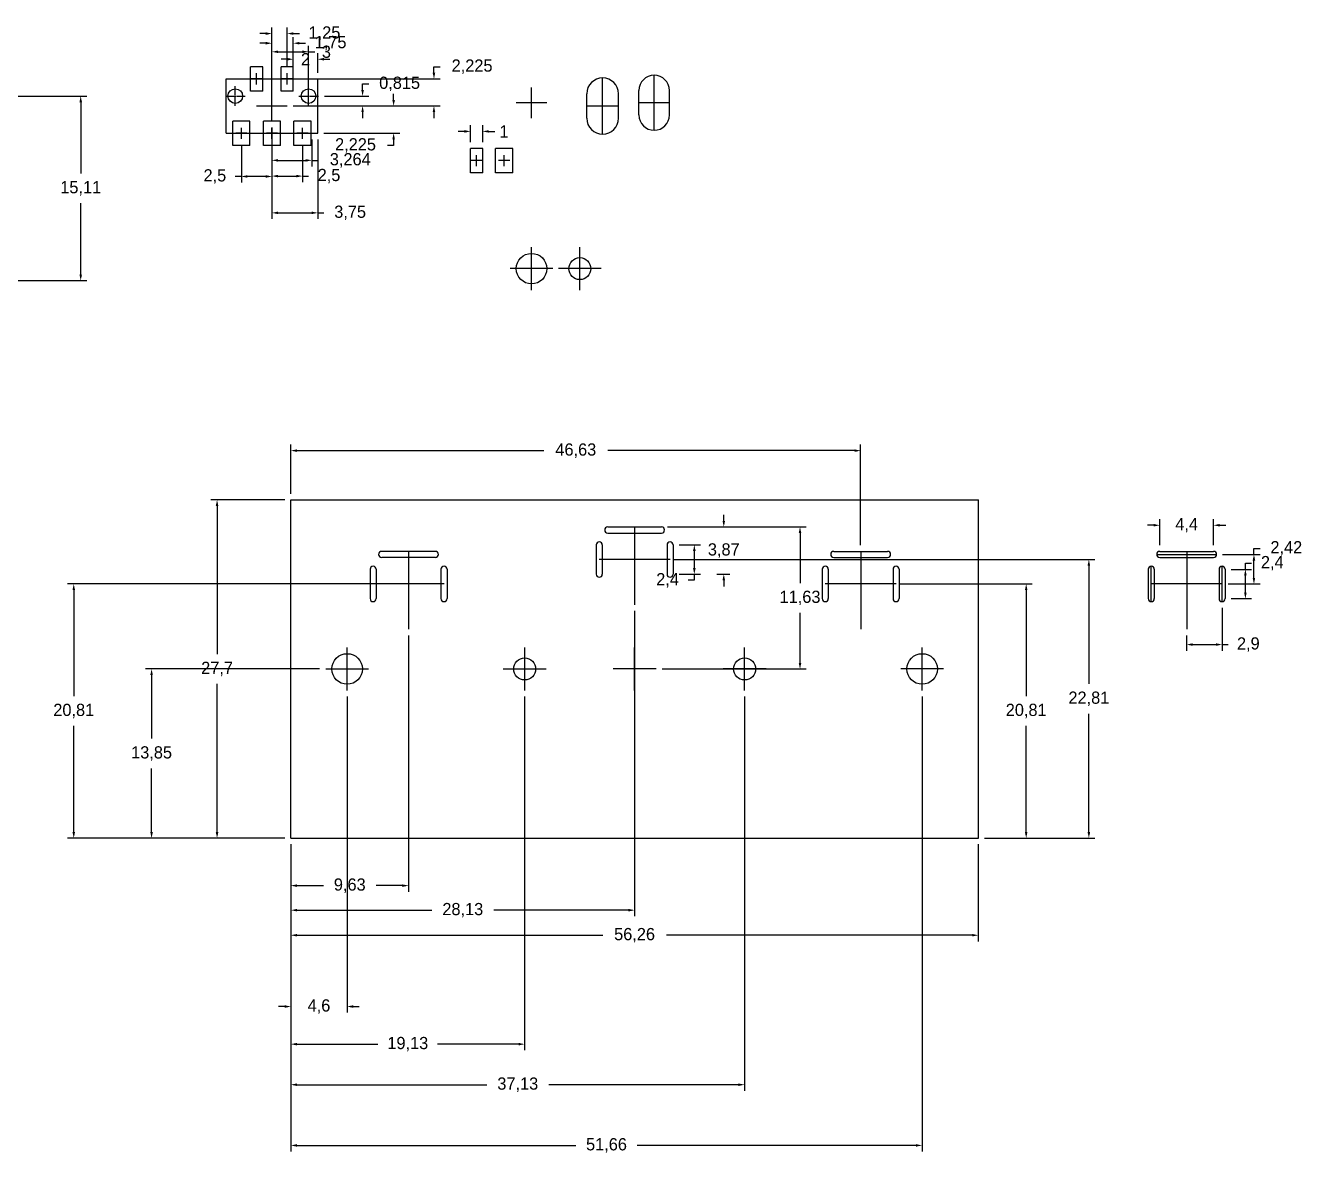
# Model space of a CAD drawing. Header units: millimetres. Extents: x 3763 to 4275, y 308 to 477.
# Drawn here: x 4170.5 to 4275, y 346.4 to 438.8 of the extents above; entities that cross this region are included whole.
import ezdxf

# ---------------------------------------------------------------- set-up
doc = ezdxf.new("R2010")
doc.units = ezdxf.units.MM
doc.header["$LTSCALE"] = 23.1
doc.header["$PDMODE"] = 3
doc.header["$PDSIZE"] = 8
doc.linetypes.add('CENTER2', pattern=[1.125, 0.75, -0.125, 0.125, -0.125])
doc.layers.get('0').update_dxf_attribs({"linetype": 'CONTINUOUS'})
doc.layers.get('DEFPOINTS').update_dxf_attribs({"linetype": 'CONTINUOUS'})
doc.styles.get("Standard").update_dxf_attribs({"font": ''})
doc.styles.get('Standard').set_extended_font_data('Isonorm LT Regular')
doc.dimstyles.get("Standard").update_dxf_attribs({"dimtxt": 3.5, "dimasz": 3.5, "dimexe": 1.5, "dimexo": 1, "dimtad": 1, "dimtxsty": 'Standard', "dimblk": '_FILLED', "dimblk1": '_FILLED', "dimblk2": '_FILLED', "dimcen": 0.09, "dimazin": 2, "dimtol": 1, "dimtp": 0.01, "dimtm": 0.01, "dimtfac": 1, "dimtofl": 0, "dimtmove": 0, "dimatfit": 3, "dimldrblk": '_FILLED', "dimfxl": 1, "dimtolj": 1, "dimarcsym": 0})

# ---------------------------------------------------------------- blocks, each defined once
blk = doc.blocks.new('_FILLED')
at = {"color": 0, "linetype": 'ByBlock'}
blk.add_solid([(0, 0), (-1, 0.21), (-1, -0.21)], dxfattribs=at)
blk = doc.blocks.new('*D117')
at = {"color": 3, "lineweight": -2, "transparency": 16777216}
for p, q in [((4206.94, 429.23), (4206.94, 430.62)), ((4207.94, 429.23), (4207.94, 430.62)), ((4206.44, 430.12), (4205.94, 430.12)), ((4208.44, 430.12), (4208.94, 430.12))]:
    blk.add_line(p, q, dxfattribs=at)
at = {"layer": 'DEFPOINTS', "color": 0, "transparency": 16777216}
for p in [(4207.94, 430.12), (4206.94, 428.73), (4207.94, 428.73)]:
    blk.add_point(p, dxfattribs=at)
at = {"color": 3, "lineweight": -2, "transparency": 16777216, "xscale": 0.5, "yscale": 0.5, "zscale": 0.5}
blk.add_blockref('_FILLED', (4206.94, 430.12), dxfattribs=at)
at = {"color": 3, "lineweight": -2, "transparency": 16777216, "xscale": 0.5, "yscale": 0.5, "zscale": 0.5, "rotation": 180}
blk.add_blockref('_FILLED', (4207.94, 430.12), dxfattribs=at)
at = {"color": 6, "transparency": 16777216, "insert": (4209.69, 430.12), "char_height": 1, "attachment_point": 5}
blk.add_mtext('\\A1;1', dxfattribs=at)
blk = doc.blocks.new('*D118')
at = {"color": 3, "lineweight": -2, "transparency": 16777216}
for p, q in [((4198.11, 433.51), (4198.11, 434.01)), ((4198.11, 434.01), (4198.61, 434.01)), ((4194.99, 433.01), (4198.61, 433.01)), ((4192.44, 432.2), (4198.61, 432.2)), ((4198.11, 431.7), (4198.11, 431.2))]:
    blk.add_line(p, q, dxfattribs=at)
at = {"layer": 'DEFPOINTS', "color": 0, "transparency": 16777216}
for p in [(4194.49, 433.01), (4198.11, 433.01), (4191.94, 432.2)]:
    blk.add_point(p, dxfattribs=at)
at = {"color": 3, "lineweight": -2, "transparency": 16777216, "xscale": 0.5, "yscale": 0.5, "zscale": 0.5}
for p, rotation in [((4198.11, 433.01), 270), ((4198.11, 432.2), 90)]:
    blk.add_blockref('_FILLED', p, dxfattribs=dict(at, rotation=rotation))
at = {"color": 6, "transparency": 16777216, "insert": (4201.14, 434.01), "char_height": 1, "attachment_point": 5}
blk.add_mtext('\\A1;0,815', dxfattribs=at)
blk = doc.blocks.new('*D119')
at = {"color": 3, "lineweight": -2, "transparency": 16777216}
for p, q in [((4190.69, 432.7), (4190.69, 437.14)), ((4193.69, 432.71), (4193.69, 437.14)), ((4191.19, 436.64), (4193.19, 436.64)), ((4193.69, 436.64), (4194.19, 436.64))]:
    blk.add_line(p, q, dxfattribs=at)
at = {"layer": 'DEFPOINTS', "color": 0, "transparency": 16777216}
for p in [(4193.69, 436.64), (4190.69, 432.2), (4193.69, 432.21)]:
    blk.add_point(p, dxfattribs=at)
at = {"color": 3, "lineweight": -2, "transparency": 16777216, "xscale": 0.5, "yscale": 0.5, "zscale": 0.5, "rotation": 180}
blk.add_blockref('_FILLED', (4190.69, 436.64), dxfattribs=at)
at = {"color": 3, "lineweight": -2, "transparency": 16777216, "xscale": 0.5, "yscale": 0.5, "zscale": 0.5}
blk.add_blockref('_FILLED', (4193.69, 436.64), dxfattribs=at)
at = {"color": 6, "transparency": 16777216, "insert": (4195.15, 436.64), "char_height": 1, "attachment_point": 5}
blk.add_mtext('\\A1;3', dxfattribs=at)
blk = doc.blocks.new('*D120')
at = {"color": 3, "lineweight": -2, "transparency": 16777216}
for p, q in [((4190.69, 429.02), (4190.69, 425.96)), ((4193.19, 429.02), (4193.19, 425.96)), ((4191.19, 426.46), (4192.69, 426.46)), ((4193.19, 426.46), (4193.69, 426.46))]:
    blk.add_line(p, q, dxfattribs=at)
at = {"layer": 'DEFPOINTS', "color": 0, "transparency": 16777216}
for p in [(4190.69, 429.52), (4193.19, 429.52), (4193.19, 426.46)]:
    blk.add_point(p, dxfattribs=at)
at = {"color": 3, "lineweight": -2, "transparency": 16777216, "xscale": 0.5, "yscale": 0.5, "zscale": 0.5, "rotation": 180}
blk.add_blockref('_FILLED', (4190.69, 426.46), dxfattribs=at)
at = {"color": 3, "lineweight": -2, "transparency": 16777216, "xscale": 0.5, "yscale": 0.5, "zscale": 0.5}
blk.add_blockref('_FILLED', (4193.19, 426.46), dxfattribs=at)
at = {"color": 6, "transparency": 16777216, "insert": (4195.36, 426.46), "char_height": 1, "attachment_point": 5}
blk.add_mtext('\\A1;2,5', dxfattribs=at)
blk = doc.blocks.new('*D121')
at = {"color": 3, "lineweight": -2, "transparency": 16777216}
for p, q in [((4188.19, 429.02), (4188.19, 425.93)), ((4190.69, 429.02), (4190.69, 425.93)), ((4188.19, 426.43), (4187.69, 426.43)), ((4190.19, 426.43), (4188.69, 426.43))]:
    blk.add_line(p, q, dxfattribs=at)
at = {"layer": 'DEFPOINTS', "color": 0, "transparency": 16777216}
for p in [(4188.19, 429.52), (4190.69, 429.52), (4188.19, 426.43)]:
    blk.add_point(p, dxfattribs=at)
at = {"color": 3, "lineweight": -2, "transparency": 16777216, "xscale": 0.5, "yscale": 0.5, "zscale": 0.5, "rotation": 180}
blk.add_blockref('_FILLED', (4188.19, 426.43), dxfattribs=at)
at = {"color": 3, "lineweight": -2, "transparency": 16777216, "xscale": 0.5, "yscale": 0.5, "zscale": 0.5}
blk.add_blockref('_FILLED', (4190.69, 426.43), dxfattribs=at)
at = {"color": 6, "transparency": 16777216, "insert": (4186.02, 426.43), "char_height": 1, "attachment_point": 5}
blk.add_mtext('\\A1;2,5', dxfattribs=at)
blk = doc.blocks.new('*D122')
at = {"color": 3, "lineweight": -2, "transparency": 16777216}
for p, q in [((4190.19, 438.13), (4189.69, 438.13)), ((4190.69, 432.7), (4190.69, 438.63)), ((4191.94, 435.38), (4191.94, 438.63)), ((4192.44, 438.13), (4192.94, 438.13))]:
    blk.add_line(p, q, dxfattribs=at)
at = {"layer": 'DEFPOINTS', "color": 0, "transparency": 16777216}
for p in [(4191.94, 438.13), (4191.94, 434.88), (4190.69, 432.2)]:
    blk.add_point(p, dxfattribs=at)
at = {"color": 3, "lineweight": -2, "transparency": 16777216, "xscale": 0.5, "yscale": 0.5, "zscale": 0.5}
blk.add_blockref('_FILLED', (4190.69, 438.13), dxfattribs=at)
at = {"color": 3, "lineweight": -2, "transparency": 16777216, "xscale": 0.5, "yscale": 0.5, "zscale": 0.5, "rotation": 180}
blk.add_blockref('_FILLED', (4191.94, 438.13), dxfattribs=at)
at = {"color": 6, "transparency": 16777216, "insert": (4194.99, 438.13), "char_height": 1, "attachment_point": 5}
blk.add_mtext('\\A1;1,25', dxfattribs=at)
blk = doc.blocks.new('*D123')
at = {"color": 3, "lineweight": -2, "transparency": 16777216}
for p, q in [((4203.95, 434.92), (4203.95, 435.42)), ((4203.95, 435.42), (4204.45, 435.42)), ((4192.94, 434.42), (4204.45, 434.42)), ((4192.44, 432.2), (4204.45, 432.2)), ((4203.95, 431.7), (4203.95, 431.2))]:
    blk.add_line(p, q, dxfattribs=at)
at = {"layer": 'DEFPOINTS', "color": 0, "transparency": 16777216}
for p in [(4192.44, 434.42), (4203.95, 434.42), (4191.94, 432.2)]:
    blk.add_point(p, dxfattribs=at)
at = {"color": 3, "lineweight": -2, "transparency": 16777216, "xscale": 0.5, "yscale": 0.5, "zscale": 0.5}
for p, rotation in [((4203.95, 434.42), 270), ((4203.95, 432.2), 90)]:
    blk.add_blockref('_FILLED', p, dxfattribs=dict(at, rotation=rotation))
at = {"color": 6, "transparency": 16777216, "insert": (4207.07, 435.42), "char_height": 1, "attachment_point": 5}
blk.add_mtext('\\A1;2,225', dxfattribs=at)
blk = doc.blocks.new('*D124')
at = {"color": 3, "lineweight": -2, "transparency": 16777216}
for p, q in [((4200.65, 432.7), (4200.65, 433.2)), ((4192.44, 432.2), (4201.15, 432.2)), ((4194.94, 429.97), (4201.15, 429.97)), ((4200.65, 428.97), (4200.15, 428.97)), ((4200.65, 429.47), (4200.65, 428.97))]:
    blk.add_line(p, q, dxfattribs=at)
at = {"layer": 'DEFPOINTS', "color": 0, "transparency": 16777216}
for p in [(4191.94, 432.2), (4194.44, 429.97), (4200.65, 429.97)]:
    blk.add_point(p, dxfattribs=at)
at = {"color": 3, "lineweight": -2, "transparency": 16777216, "xscale": 0.5, "yscale": 0.5, "zscale": 0.5}
for p, rotation in [((4200.65, 432.2), 270), ((4200.65, 429.97), 90)]:
    blk.add_blockref('_FILLED', p, dxfattribs=dict(at, rotation=rotation))
at = {"color": 6, "transparency": 16777216, "insert": (4197.53, 428.97), "char_height": 1, "attachment_point": 5}
blk.add_mtext('\\A1;2,225', dxfattribs=at)
blk = doc.blocks.new('*D125')
at = {"color": 3, "lineweight": -2, "transparency": 16777216}
for p, q in [((4190.69, 430.45), (4190.69, 422.95)), ((4194.44, 429.47), (4194.44, 422.95)), ((4191.19, 423.45), (4193.94, 423.45)), ((4194.44, 423.45), (4194.94, 423.45))]:
    blk.add_line(p, q, dxfattribs=at)
at = {"layer": 'DEFPOINTS', "color": 0, "transparency": 16777216}
for p in [(4190.69, 430.95), (4194.44, 429.97), (4194.44, 423.45)]:
    blk.add_point(p, dxfattribs=at)
at = {"color": 3, "lineweight": -2, "transparency": 16777216, "xscale": 0.5, "yscale": 0.5, "zscale": 0.5, "rotation": 180}
blk.add_blockref('_FILLED', (4190.69, 423.45), dxfattribs=at)
at = {"color": 3, "lineweight": -2, "transparency": 16777216, "xscale": 0.5, "yscale": 0.5, "zscale": 0.5}
blk.add_blockref('_FILLED', (4194.44, 423.45), dxfattribs=at)
at = {"color": 6, "transparency": 16777216, "insert": (4197.09, 423.45), "char_height": 1, "attachment_point": 5}
blk.add_mtext('\\A1;3,75', dxfattribs=at)
blk = doc.blocks.new('*D126')
at = {"color": 3, "lineweight": -2, "transparency": 16777216}
for p, q in [((4190.69, 429.47), (4190.69, 427.25)), ((4193.95, 429.47), (4193.95, 427.25)), ((4191.19, 427.75), (4193.45, 427.75)), ((4193.95, 427.75), (4194.45, 427.75))]:
    blk.add_line(p, q, dxfattribs=at)
at = {"layer": 'DEFPOINTS', "color": 0, "transparency": 16777216}
for p in [(4190.69, 429.97), (4193.95, 429.97), (4193.95, 427.75)]:
    blk.add_point(p, dxfattribs=at)
at = {"color": 3, "lineweight": -2, "transparency": 16777216, "xscale": 0.5, "yscale": 0.5, "zscale": 0.5, "rotation": 180}
blk.add_blockref('_FILLED', (4190.69, 427.75), dxfattribs=at)
at = {"color": 3, "lineweight": -2, "transparency": 16777216, "xscale": 0.5, "yscale": 0.5, "zscale": 0.5}
blk.add_blockref('_FILLED', (4193.95, 427.75), dxfattribs=at)
at = {"color": 6, "transparency": 16777216, "insert": (4197.1, 427.75), "char_height": 1, "attachment_point": 5}
blk.add_mtext('\\A1;3,264', dxfattribs=at)
blk = doc.blocks.new('*D127')
at = {"color": 3, "lineweight": -2, "transparency": 16777216}
for p, q in [((4191.94, 436.03), (4191.44, 436.03)), ((4192.44, 435.92), (4192.44, 436.53)), ((4194.44, 434.92), (4194.44, 436.53)), ((4194.94, 436.03), (4195.44, 436.03))]:
    blk.add_line(p, q, dxfattribs=at)
at = {"layer": 'DEFPOINTS', "color": 0, "transparency": 16777216}
for p in [(4194.44, 436.03), (4192.44, 435.42), (4194.44, 434.42)]:
    blk.add_point(p, dxfattribs=at)
at = {"color": 3, "lineweight": -2, "transparency": 16777216, "xscale": 0.5, "yscale": 0.5, "zscale": 0.5}
blk.add_blockref('_FILLED', (4192.44, 436.03), dxfattribs=at)
at = {"color": 3, "lineweight": -2, "transparency": 16777216, "xscale": 0.5, "yscale": 0.5, "zscale": 0.5, "rotation": 180}
blk.add_blockref('_FILLED', (4194.44, 436.03), dxfattribs=at)
at = {"color": 6, "transparency": 16777216, "insert": (4193.44, 436.03), "char_height": 1, "attachment_point": 5}
blk.add_mtext('\\A1;2', dxfattribs=at)
blk = doc.blocks.new('*D128')
at = {"color": 3, "lineweight": -2, "transparency": 16777216}
for p, q in [((4190.19, 437.34), (4189.69, 437.34)), ((4190.69, 434.92), (4190.69, 437.84)), ((4192.44, 434.92), (4192.44, 437.84)), ((4192.94, 437.34), (4193.44, 437.34))]:
    blk.add_line(p, q, dxfattribs=at)
at = {"layer": 'DEFPOINTS', "color": 0, "transparency": 16777216}
for p in [(4192.44, 437.34), (4190.69, 434.42), (4192.44, 434.42)]:
    blk.add_point(p, dxfattribs=at)
at = {"color": 3, "lineweight": -2, "transparency": 16777216, "xscale": 0.5, "yscale": 0.5, "zscale": 0.5}
blk.add_blockref('_FILLED', (4190.69, 437.34), dxfattribs=at)
at = {"color": 3, "lineweight": -2, "transparency": 16777216, "xscale": 0.5, "yscale": 0.5, "zscale": 0.5, "rotation": 180}
blk.add_blockref('_FILLED', (4192.44, 437.34), dxfattribs=at)
at = {"color": 6, "transparency": 16777216, "insert": (4195.49, 437.34), "char_height": 1, "attachment_point": 5}
blk.add_mtext('\\A1;1,75', dxfattribs=at)
blk = doc.blocks.new('*D135')
at = {"color": 3, "lineweight": -2, "transparency": 16777216}
for p, q in [((4162.59, 433.01), (4175.54, 433.01)), ((4175.04, 432.51), (4175.04, 426.68)), ((4175.04, 418.4), (4175.04, 424.24)), ((4168.78, 417.9), (4175.54, 417.9))]:
    blk.add_line(p, q, dxfattribs=at)
at = {"layer": 'DEFPOINTS', "color": 0, "transparency": 16777216}
for p in [(4162.09, 433.01), (4175.04, 433.01), (4168.28, 417.9)]:
    blk.add_point(p, dxfattribs=at)
at = {"color": 3, "lineweight": -2, "transparency": 16777216, "xscale": 0.5, "yscale": 0.5, "zscale": 0.5}
for p, rotation in [((4175.04, 433.01), 90), ((4175.04, 417.9), 270)]:
    blk.add_blockref('_FILLED', p, dxfattribs=dict(at, rotation=rotation))
at = {"color": 6, "transparency": 16777216, "insert": (4175.04, 425.46), "char_height": 1, "attachment_point": 5}
blk.add_mtext('\\A1;15,11', dxfattribs=at)
blk = doc.blocks.new('*D138')
at = {"color": 3, "lineweight": -2, "transparency": 16777216}
for p, q in [((4224.02, 396.26), (4225.76, 396.26)), ((4225.26, 395.76), (4225.26, 394.36)), ((4224.02, 393.86), (4225.76, 393.86)), ((4225.26, 393.36), (4224.76, 393.36)), ((4225.26, 393.86), (4225.26, 393.36))]:
    blk.add_line(p, q, dxfattribs=at)
at = {"layer": 'DEFPOINTS', "color": 0, "transparency": 16777216}
for p in [(4223.52, 396.26), (4223.52, 393.86), (4225.26, 393.86)]:
    blk.add_point(p, dxfattribs=at)
at = {"color": 3, "lineweight": -2, "transparency": 16777216, "xscale": 0.5, "yscale": 0.5, "zscale": 0.5}
for p, rotation in [((4225.26, 396.26), 90), ((4225.26, 393.86), 270)]:
    blk.add_blockref('_FILLED', p, dxfattribs=dict(at, rotation=rotation))
at = {"color": 6, "transparency": 16777216, "insert": (4223.07, 393.36), "char_height": 1, "attachment_point": 5}
blk.add_mtext('\\A1;2,4', dxfattribs=at)
blk = doc.blocks.new('*D139')
at = {"color": 3, "lineweight": -2, "transparency": 16777216}
for p, q in [((4227.67, 398.23), (4227.67, 398.73)), ((4227.1, 397.73), (4228.17, 397.73)), ((4227.1, 393.86), (4228.17, 393.86)), ((4227.67, 393.36), (4227.67, 392.86))]:
    blk.add_line(p, q, dxfattribs=at)
at = {"layer": 'DEFPOINTS', "color": 0, "transparency": 16777216}
for p in [(4226.6, 397.73), (4226.6, 393.86), (4227.67, 393.86)]:
    blk.add_point(p, dxfattribs=at)
at = {"color": 3, "lineweight": -2, "transparency": 16777216, "xscale": 0.5, "yscale": 0.5, "zscale": 0.5}
for p, rotation in [((4227.67, 397.73), 270), ((4227.67, 393.86), 90)]:
    blk.add_blockref('_FILLED', p, dxfattribs=dict(at, rotation=rotation))
at = {"color": 6, "transparency": 16777216, "insert": (4227.67, 395.8), "char_height": 1, "attachment_point": 5}
blk.add_mtext('\\A1;3,87', dxfattribs=at)
blk = doc.blocks.new('*D140')
at = {"color": 3, "lineweight": -2, "transparency": 16777216}
for p, q in [((4268.45, 391.11), (4268.45, 387.6)), ((4265.55, 388.85), (4265.55, 387.6)), ((4266.05, 388.1), (4267.95, 388.1)), ((4268.45, 388.1), (4268.95, 388.1))]:
    blk.add_line(p, q, dxfattribs=at)
at = {"layer": 'DEFPOINTS', "color": 0, "transparency": 16777216}
for p in [(4268.45, 391.61), (4265.55, 389.35), (4268.45, 388.1)]:
    blk.add_point(p, dxfattribs=at)
at = {"color": 3, "lineweight": -2, "transparency": 16777216, "xscale": 0.5, "yscale": 0.5, "zscale": 0.5, "rotation": 180}
blk.add_blockref('_FILLED', (4265.55, 388.1), dxfattribs=at)
at = {"color": 3, "lineweight": -2, "transparency": 16777216, "xscale": 0.5, "yscale": 0.5, "zscale": 0.5}
blk.add_blockref('_FILLED', (4268.45, 388.1), dxfattribs=at)
at = {"color": 6, "transparency": 16777216, "insert": (4270.6, 388.1), "char_height": 1, "attachment_point": 5}
blk.add_mtext('\\A1;2,9', dxfattribs=at)
blk = doc.blocks.new('*D141')
at = {"color": 3, "lineweight": -2, "transparency": 16777216}
for p, q in [((4268.5, 395.48), (4271.56, 395.48)), ((4271.06, 395.48), (4271.06, 395.98)), ((4271.06, 395.98), (4271.56, 395.98)), ((4271.06, 393.56), (4271.06, 394.98)), ((4268.95, 393.06), (4271.56, 393.06))]:
    blk.add_line(p, q, dxfattribs=at)
at = {"layer": 'DEFPOINTS', "color": 0, "transparency": 16777216}
for p in [(4268, 395.48), (4271.06, 395.48), (4268.45, 393.06)]:
    blk.add_point(p, dxfattribs=at)
at = {"color": 3, "lineweight": -2, "transparency": 16777216, "xscale": 0.5, "yscale": 0.5, "zscale": 0.5}
for p, rotation in [((4271.06, 395.48), 90), ((4271.06, 393.06), 270)]:
    blk.add_blockref('_FILLED', p, dxfattribs=dict(at, rotation=rotation))
at = {"color": 6, "transparency": 16777216, "insert": (4273.71, 395.98), "char_height": 1, "attachment_point": 5}
blk.add_mtext('\\A1;2,42', dxfattribs=at)
blk = doc.blocks.new('*D142')
at = {"color": 3, "lineweight": -2, "transparency": 16777216}
for p, q in [((4269.2, 394.26), (4270.86, 394.26)), ((4270.36, 394.26), (4270.36, 394.76)), ((4270.36, 394.76), (4270.86, 394.76)), ((4270.36, 392.36), (4270.36, 393.76)), ((4269.2, 391.86), (4270.86, 391.86))]:
    blk.add_line(p, q, dxfattribs=at)
at = {"layer": 'DEFPOINTS', "color": 0, "transparency": 16777216}
for p in [(4268.7, 394.26), (4270.36, 394.26), (4268.7, 391.86)]:
    blk.add_point(p, dxfattribs=at)
at = {"color": 3, "lineweight": -2, "transparency": 16777216, "xscale": 0.5, "yscale": 0.5, "zscale": 0.5}
for p, rotation in [((4270.36, 394.26), 90), ((4270.36, 391.86), 270)]:
    blk.add_blockref('_FILLED', p, dxfattribs=dict(at, rotation=rotation))
at = {"color": 6, "transparency": 16777216, "insert": (4272.56, 394.76), "char_height": 1, "attachment_point": 5}
blk.add_mtext('\\A1;2,4', dxfattribs=at)
blk = doc.blocks.new('*D143')
at = {"color": 3, "lineweight": -2, "transparency": 16777216}
for p, q in [((4263.35, 396.23), (4263.35, 398.37)), ((4267.75, 396.23), (4267.75, 398.37)), ((4262.85, 397.87), (4262.35, 397.87)), ((4268.25, 397.87), (4268.75, 397.87))]:
    blk.add_line(p, q, dxfattribs=at)
at = {"layer": 'DEFPOINTS', "color": 0, "transparency": 16777216}
for p in [(4267.75, 397.87), (4263.35, 395.73), (4267.75, 395.73)]:
    blk.add_point(p, dxfattribs=at)
at = {"color": 3, "lineweight": -2, "transparency": 16777216, "xscale": 0.5, "yscale": 0.5, "zscale": 0.5}
blk.add_blockref('_FILLED', (4263.35, 397.87), dxfattribs=at)
at = {"color": 3, "lineweight": -2, "transparency": 16777216, "xscale": 0.5, "yscale": 0.5, "zscale": 0.5, "rotation": 180}
blk.add_blockref('_FILLED', (4267.75, 397.87), dxfattribs=at)
at = {"color": 6, "transparency": 16777216, "insert": (4265.55, 397.87), "char_height": 1, "attachment_point": 5}
blk.add_mtext('\\A1;4,4', dxfattribs=at)
blk = doc.blocks.new('*D144')
at = {"color": 3, "lineweight": -2, "transparency": 16777216}
for p, q in [((4192.24, 371.75), (4192.24, 363.8)), ((4248.5, 371.75), (4248.5, 363.8)), ((4192.74, 364.3), (4217.77, 364.3)), ((4248, 364.3), (4222.98, 364.3))]:
    blk.add_line(p, q, dxfattribs=at)
at = {"layer": 'DEFPOINTS', "color": 0, "transparency": 16777216}
for p in [(4192.24, 372.25), (4248.5, 372.25), (4248.5, 364.3)]:
    blk.add_point(p, dxfattribs=at)
at = {"color": 3, "lineweight": -2, "transparency": 16777216, "xscale": 0.5, "yscale": 0.5, "zscale": 0.5, "rotation": 180}
blk.add_blockref('_FILLED', (4192.24, 364.3), dxfattribs=at)
at = {"color": 3, "lineweight": -2, "transparency": 16777216, "xscale": 0.5, "yscale": 0.5, "zscale": 0.5}
blk.add_blockref('_FILLED', (4248.5, 364.3), dxfattribs=at)
at = {"color": 6, "transparency": 16777216, "insert": (4220.37, 364.3), "char_height": 1, "attachment_point": 5}
blk.add_mtext('\\A1;56,26', dxfattribs=at)
blk = doc.blocks.new('*D145')
at = {"color": 3, "lineweight": -2, "transparency": 16777216}
for p, q in [((4191.74, 399.95), (4185.7, 399.95)), ((4186.2, 399.45), (4186.2, 387.32)), ((4186.2, 372.75), (4186.2, 384.88)), ((4191.74, 372.25), (4185.7, 372.25))]:
    blk.add_line(p, q, dxfattribs=at)
at = {"layer": 'DEFPOINTS', "color": 0, "transparency": 16777216}
for p in [(4186.2, 399.95), (4192.24, 399.95), (4192.24, 372.25)]:
    blk.add_point(p, dxfattribs=at)
at = {"color": 3, "lineweight": -2, "transparency": 16777216, "xscale": 0.5, "yscale": 0.5, "zscale": 0.5}
for p, rotation in [((4186.2, 399.95), 90), ((4186.2, 372.25), 270)]:
    blk.add_blockref('_FILLED', p, dxfattribs=dict(at, rotation=rotation))
at = {"color": 6, "transparency": 16777216, "insert": (4186.2, 386.1), "char_height": 1, "attachment_point": 5}
blk.add_mtext('\\A1;27,7', dxfattribs=at)
blk = doc.blocks.new('*D146')
at = {"color": 3, "lineweight": -2, "transparency": 16777216}
for p, q in [((4196.84, 383.85), (4196.84, 357.96)), ((4192.24, 371.75), (4192.24, 357.96)), ((4191.74, 358.46), (4191.24, 358.46)), ((4197.34, 358.46), (4197.84, 358.46))]:
    blk.add_line(p, q, dxfattribs=at)
at = {"layer": 'DEFPOINTS', "color": 0, "transparency": 16777216}
for p in [(4196.84, 384.35), (4192.24, 372.25), (4196.84, 358.46)]:
    blk.add_point(p, dxfattribs=at)
at = {"color": 3, "lineweight": -2, "transparency": 16777216, "xscale": 0.5, "yscale": 0.5, "zscale": 0.5}
blk.add_blockref('_FILLED', (4192.24, 358.46), dxfattribs=at)
at = {"color": 3, "lineweight": -2, "transparency": 16777216, "xscale": 0.5, "yscale": 0.5, "zscale": 0.5, "rotation": 180}
blk.add_blockref('_FILLED', (4196.84, 358.46), dxfattribs=at)
at = {"color": 6, "transparency": 16777216, "insert": (4194.54, 358.46), "char_height": 1, "attachment_point": 5}
blk.add_mtext('\\A1;4,6', dxfattribs=at)
blk = doc.blocks.new('*D147')
at = {"color": 3, "lineweight": -2, "transparency": 16777216}
for p, q in [((4211.37, 383.85), (4211.37, 354.88)), ((4192.24, 371.75), (4192.24, 354.88)), ((4192.74, 355.38), (4199.37, 355.38)), ((4210.87, 355.38), (4204.24, 355.38))]:
    blk.add_line(p, q, dxfattribs=at)
at = {"layer": 'DEFPOINTS', "color": 0, "transparency": 16777216}
for p in [(4211.37, 384.35), (4192.24, 372.25), (4211.37, 355.38)]:
    blk.add_point(p, dxfattribs=at)
at = {"color": 3, "lineweight": -2, "transparency": 16777216, "xscale": 0.5, "yscale": 0.5, "zscale": 0.5, "rotation": 180}
blk.add_blockref('_FILLED', (4192.24, 355.38), dxfattribs=at)
at = {"color": 3, "lineweight": -2, "transparency": 16777216, "xscale": 0.5, "yscale": 0.5, "zscale": 0.5}
blk.add_blockref('_FILLED', (4211.37, 355.38), dxfattribs=at)
at = {"color": 6, "transparency": 16777216, "insert": (4201.81, 355.38), "char_height": 1, "attachment_point": 5}
blk.add_mtext('\\A1;19,13', dxfattribs=at)
blk = doc.blocks.new('*D148')
at = {"color": 3, "lineweight": -2, "transparency": 16777216}
for p, q in [((4229.37, 383.85), (4229.37, 351.56)), ((4192.24, 371.75), (4192.24, 351.56)), ((4192.74, 352.06), (4208.28, 352.06)), ((4228.87, 352.06), (4213.34, 352.06))]:
    blk.add_line(p, q, dxfattribs=at)
at = {"layer": 'DEFPOINTS', "color": 0, "transparency": 16777216}
for p in [(4229.37, 384.35), (4192.24, 372.25), (4229.37, 352.06)]:
    blk.add_point(p, dxfattribs=at)
at = {"color": 3, "lineweight": -2, "transparency": 16777216, "xscale": 0.5, "yscale": 0.5, "zscale": 0.5, "rotation": 180}
blk.add_blockref('_FILLED', (4192.24, 352.06), dxfattribs=at)
at = {"color": 3, "lineweight": -2, "transparency": 16777216, "xscale": 0.5, "yscale": 0.5, "zscale": 0.5}
blk.add_blockref('_FILLED', (4229.37, 352.06), dxfattribs=at)
at = {"color": 6, "transparency": 16777216, "insert": (4210.81, 352.06), "char_height": 1, "attachment_point": 5}
blk.add_mtext('\\A1;37,13', dxfattribs=at)
blk = doc.blocks.new('*D149')
at = {"color": 3, "lineweight": -2, "transparency": 16777216}
for p, q in [((4243.9, 383.85), (4243.9, 346.59)), ((4192.24, 371.75), (4192.24, 346.59)), ((4192.74, 347.09), (4215.57, 347.09)), ((4243.4, 347.09), (4220.58, 347.09))]:
    blk.add_line(p, q, dxfattribs=at)
at = {"layer": 'DEFPOINTS', "color": 0, "transparency": 16777216}
for p in [(4243.9, 384.35), (4192.24, 372.25), (4243.9, 347.09)]:
    blk.add_point(p, dxfattribs=at)
at = {"color": 3, "lineweight": -2, "transparency": 16777216, "xscale": 0.5, "yscale": 0.5, "zscale": 0.5, "rotation": 180}
blk.add_blockref('_FILLED', (4192.24, 347.09), dxfattribs=at)
at = {"color": 3, "lineweight": -2, "transparency": 16777216, "xscale": 0.5, "yscale": 0.5, "zscale": 0.5}
blk.add_blockref('_FILLED', (4243.9, 347.09), dxfattribs=at)
at = {"color": 6, "transparency": 16777216, "insert": (4218.07, 347.09), "char_height": 1, "attachment_point": 5}
blk.add_mtext('\\A1;51,66', dxfattribs=at)
blk = doc.blocks.new('*D150')
at = {"color": 3, "lineweight": -2, "transparency": 16777216}
for p, q in [((4201.37, 393.06), (4173.97, 393.06)), ((4174.47, 392.56), (4174.47, 383.88)), ((4174.47, 372.75), (4174.47, 381.44)), ((4191.74, 372.25), (4173.97, 372.25))]:
    blk.add_line(p, q, dxfattribs=at)
at = {"layer": 'DEFPOINTS', "color": 0, "transparency": 16777216}
for p in [(4174.47, 393.06), (4201.87, 393.06), (4192.24, 372.25)]:
    blk.add_point(p, dxfattribs=at)
at = {"color": 3, "lineweight": -2, "transparency": 16777216, "xscale": 0.5, "yscale": 0.5, "zscale": 0.5}
for p, rotation in [((4174.47, 393.06), 90), ((4174.47, 372.25), 270)]:
    blk.add_blockref('_FILLED', p, dxfattribs=dict(at, rotation=rotation))
at = {"color": 6, "transparency": 16777216, "insert": (4174.47, 382.66), "char_height": 1, "attachment_point": 5}
blk.add_mtext('\\A1;20,81', dxfattribs=at)
blk = doc.blocks.new('*D151')
at = {"color": 3, "lineweight": -2, "transparency": 16777216}
for p, q in [((4194.59, 386.1), (4180.34, 386.1)), ((4180.84, 385.6), (4180.84, 380.4)), ((4180.84, 372.75), (4180.84, 377.96)), ((4191.74, 372.25), (4180.34, 372.25))]:
    blk.add_line(p, q, dxfattribs=at)
at = {"layer": 'DEFPOINTS', "color": 0, "transparency": 16777216}
for p in [(4180.84, 386.1), (4195.09, 386.1), (4192.24, 372.25)]:
    blk.add_point(p, dxfattribs=at)
at = {"color": 3, "lineweight": -2, "transparency": 16777216, "xscale": 0.5, "yscale": 0.5, "zscale": 0.5}
for p, rotation in [((4180.84, 386.1), 90), ((4180.84, 372.25), 270)]:
    blk.add_blockref('_FILLED', p, dxfattribs=dict(at, rotation=rotation))
at = {"color": 6, "transparency": 16777216, "insert": (4180.84, 379.18), "char_height": 1, "attachment_point": 5}
blk.add_mtext('\\A1;13,85', dxfattribs=at)
blk = doc.blocks.new('*D152')
at = {"color": 3, "lineweight": -2, "transparency": 16777216}
for p, q in [((4242.02, 393.06), (4252.92, 393.06)), ((4252.42, 392.56), (4252.42, 383.88)), ((4252.42, 372.75), (4252.42, 381.44)), ((4249, 372.25), (4252.92, 372.25))]:
    blk.add_line(p, q, dxfattribs=at)
at = {"layer": 'DEFPOINTS', "color": 0, "transparency": 16777216}
for p in [(4241.52, 393.06), (4252.42, 393.06), (4248.5, 372.25)]:
    blk.add_point(p, dxfattribs=at)
at = {"color": 3, "lineweight": -2, "transparency": 16777216, "xscale": 0.5, "yscale": 0.5, "zscale": 0.5}
for p, rotation in [((4252.42, 393.06), 90), ((4252.42, 372.25), 270)]:
    blk.add_blockref('_FILLED', p, dxfattribs=dict(at, rotation=rotation))
at = {"color": 6, "transparency": 16777216, "insert": (4252.42, 382.66), "char_height": 1, "attachment_point": 5}
blk.add_mtext('\\A1;20,81', dxfattribs=at)
blk = doc.blocks.new('*D153')
at = {"color": 3, "lineweight": -2, "transparency": 16777216}
for p, q in [((4223.52, 395.06), (4258.05, 395.06)), ((4257.55, 394.56), (4257.55, 384.88)), ((4257.55, 372.75), (4257.55, 382.44)), ((4249, 372.25), (4258.05, 372.25))]:
    blk.add_line(p, q, dxfattribs=at)
at = {"layer": 'DEFPOINTS', "color": 0, "transparency": 16777216}
for p in [(4223.02, 395.06), (4257.55, 395.06), (4248.5, 372.25)]:
    blk.add_point(p, dxfattribs=at)
at = {"color": 3, "lineweight": -2, "transparency": 16777216, "xscale": 0.5, "yscale": 0.5, "zscale": 0.5}
for p, rotation in [((4257.55, 395.06), 90), ((4257.55, 372.25), 270)]:
    blk.add_blockref('_FILLED', p, dxfattribs=dict(at, rotation=rotation))
at = {"color": 6, "transparency": 16777216, "insert": (4257.55, 383.66), "char_height": 1, "attachment_point": 5}
blk.add_mtext('\\A1;22,81', dxfattribs=at)
blk = doc.blocks.new('*D154')
at = {"color": 3, "lineweight": -2, "transparency": 16777216}
for p, q in [((4201.87, 388.85), (4201.87, 367.86)), ((4192.24, 371.75), (4192.24, 367.86)), ((4192.74, 368.36), (4194.91, 368.36)), ((4201.37, 368.36), (4199.21, 368.36))]:
    blk.add_line(p, q, dxfattribs=at)
at = {"layer": 'DEFPOINTS', "color": 0, "transparency": 16777216}
for p in [(4201.87, 389.35), (4192.24, 372.25), (4201.87, 368.36)]:
    blk.add_point(p, dxfattribs=at)
at = {"color": 3, "lineweight": -2, "transparency": 16777216, "xscale": 0.5, "yscale": 0.5, "zscale": 0.5, "rotation": 180}
blk.add_blockref('_FILLED', (4192.24, 368.36), dxfattribs=at)
at = {"color": 3, "lineweight": -2, "transparency": 16777216, "xscale": 0.5, "yscale": 0.5, "zscale": 0.5}
blk.add_blockref('_FILLED', (4201.87, 368.36), dxfattribs=at)
at = {"color": 6, "transparency": 16777216, "insert": (4197.06, 368.36), "char_height": 1, "attachment_point": 5}
blk.add_mtext('\\A1;9,63', dxfattribs=at)
blk = doc.blocks.new('*D155')
at = {"color": 3, "lineweight": -2, "transparency": 16777216}
for p, q in [((4220.37, 390.85), (4220.37, 365.85)), ((4192.24, 371.75), (4192.24, 365.85)), ((4192.74, 366.35), (4203.78, 366.35)), ((4219.87, 366.35), (4208.84, 366.35))]:
    blk.add_line(p, q, dxfattribs=at)
at = {"layer": 'DEFPOINTS', "color": 0, "transparency": 16777216}
for p in [(4220.37, 391.35), (4192.24, 372.25), (4220.37, 366.35)]:
    blk.add_point(p, dxfattribs=at)
at = {"color": 3, "lineweight": -2, "transparency": 16777216, "xscale": 0.5, "yscale": 0.5, "zscale": 0.5, "rotation": 180}
blk.add_blockref('_FILLED', (4192.24, 366.35), dxfattribs=at)
at = {"color": 3, "lineweight": -2, "transparency": 16777216, "xscale": 0.5, "yscale": 0.5, "zscale": 0.5}
blk.add_blockref('_FILLED', (4220.37, 366.35), dxfattribs=at)
at = {"color": 6, "transparency": 16777216, "insert": (4206.31, 366.35), "char_height": 1, "attachment_point": 5}
blk.add_mtext('\\A1;28,13', dxfattribs=at)
blk = doc.blocks.new('*D156')
at = {"color": 3, "lineweight": -2, "transparency": 16777216}
for p, q in [((4192.24, 400.45), (4192.24, 404.48)), ((4238.87, 396.23), (4238.87, 404.48)), ((4192.74, 403.98), (4212.93, 403.98)), ((4238.37, 403.98), (4218.18, 403.98))]:
    blk.add_line(p, q, dxfattribs=at)
at = {"layer": 'DEFPOINTS', "color": 0, "transparency": 16777216}
for p in [(4238.87, 403.98), (4192.24, 399.95), (4238.87, 395.73)]:
    blk.add_point(p, dxfattribs=at)
at = {"color": 3, "lineweight": -2, "transparency": 16777216, "xscale": 0.5, "yscale": 0.5, "zscale": 0.5, "rotation": 180}
blk.add_blockref('_FILLED', (4192.24, 403.98), dxfattribs=at)
at = {"color": 3, "lineweight": -2, "transparency": 16777216, "xscale": 0.5, "yscale": 0.5, "zscale": 0.5}
blk.add_blockref('_FILLED', (4238.87, 403.98), dxfattribs=at)
at = {"color": 6, "transparency": 16777216, "insert": (4215.56, 403.98), "char_height": 1, "attachment_point": 5}
blk.add_mtext('\\A1;46,63', dxfattribs=at)
blk = doc.blocks.new('*D157')
at = {"color": 3, "lineweight": -2, "transparency": 16777216}
for p, q in [((4223.07, 397.73), (4234.41, 397.73)), ((4233.91, 397.23), (4233.91, 393.14)), ((4233.91, 386.6), (4233.91, 390.7)), ((4222.63, 386.1), (4234.41, 386.1))]:
    blk.add_line(p, q, dxfattribs=at)
at = {"layer": 'DEFPOINTS', "color": 0, "transparency": 16777216}
for p in [(4222.57, 397.73), (4233.91, 397.73), (4222.13, 386.1)]:
    blk.add_point(p, dxfattribs=at)
at = {"color": 3, "lineweight": -2, "transparency": 16777216, "xscale": 0.5, "yscale": 0.5, "zscale": 0.5}
for p, rotation in [((4233.91, 397.73), 90), ((4233.91, 386.1), 270)]:
    blk.add_blockref('_FILLED', p, dxfattribs=dict(at, rotation=rotation))
at = {"color": 6, "transparency": 16777216, "insert": (4233.91, 391.92), "char_height": 1, "attachment_point": 5}
blk.add_mtext('\\A1;11,63', dxfattribs=at)

msp = doc.modelspace()

# ---------------------------------------------------------------- linework, layer by layer
for p, q in [((4188.9383, 433.4207), (4188.9383, 435.4207)), ((4189.9383, 435.4207), (4188.9383, 435.4207)), ((4189.9383, 433.4207), (4189.9383, 435.4207)), ((4191.4383, 433.4207), (4191.4383, 435.4207)), ((4192.4383, 435.4207), (4191.4383, 435.4207)), ((4192.4383, 433.4207), (4192.4383, 435.4207)), ((4186.9383, 429.9707), (4186.9383, 434.4207)), ((4194.4383, 429.9707), (4194.4383, 434.4207)), ((4217.7502, 429.8957), (4217.7502, 434.4957)), ((4189.9383, 433.4207), (4188.9383, 433.4207)), ((4192.4383, 433.4207), (4191.4383, 433.4207)), ((4216.4502, 431.1957), (4216.4502, 433.1957)), ((4219.0502, 431.1957), (4219.0502, 433.1957)), ((4220.7235, 431.4669), (4220.7235, 433.4669)), ((4223.2235, 431.4669), (4223.2235, 433.4669)), ((4219.0502, 432.1957), (4216.4502, 432.1957)), ((4187.4883, 428.9707), (4187.4883, 430.9707)), ((4188.8883, 430.9707), (4187.4883, 430.9707)), ((4188.8883, 428.9707), (4188.8883, 430.9707)), ((4189.9883, 428.9707), (4189.9883, 430.9707)), ((4191.3883, 430.9707), (4189.9883, 430.9707)), ((4191.3883, 428.9707), (4191.3883, 430.9707)), ((4192.4883, 428.9707), (4192.4883, 430.9707)), ((4193.8883, 430.9707), (4192.4883, 430.9707)), ((4193.8883, 428.9707), (4193.8883, 430.9707)), ((4188.8883, 428.9707), (4187.4883, 428.9707)), ((4191.3883, 428.9707), (4189.9883, 428.9707)), ((4193.8883, 428.9707), (4192.4883, 428.9707)), ((4207.9422, 428.7257), (4206.9422, 428.7257)), ((4206.9422, 426.7257), (4206.9422, 428.7257)), ((4207.9422, 426.7257), (4207.9422, 428.7257)), ((4208.9956, 426.7257), (4208.9956, 428.7257)), ((4210.3956, 428.7257), (4208.9956, 428.7257)), ((4210.3956, 426.7257), (4210.3956, 428.7257)), ((4207.9422, 426.7257), (4206.9422, 426.7257)), ((4210.3956, 426.7257), (4208.9956, 426.7257)), ((4192.2445, 399.9538), (4248.5045, 399.9538)), ((4192.2445, 372.2538), (4192.2445, 399.9538)), ((4248.5045, 372.2538), (4248.5045, 399.9538)), ((4218.1745, 397.7338), (4222.5745, 397.7338)), ((4218.1745, 397.2338), (4222.5745, 397.2338)), ((4220.3745, 397.7338), (4220.3745, 391.3487)), ((4217.2245, 396.2638), (4217.2245, 393.8638)), ((4217.7245, 396.2638), (4217.7245, 393.8638)), ((4223.0245, 396.2638), (4223.0245, 393.8638)), ((4223.5245, 396.2638), (4223.5245, 393.8638)), ((4204.0745, 395.7338), (4199.6745, 395.7338)), ((4204.0745, 395.7338), (4199.6745, 395.7338)), ((4204.0745, 395.2338), (4199.6745, 395.2338)), ((4204.0745, 395.2338), (4199.6745, 395.2338)), ((4201.8745, 395.7338), (4201.8745, 389.3487)), ((4223.2745, 395.0638), (4217.4745, 395.0638)), ((4236.6745, 395.7338), (4241.0745, 395.7338)), ((4236.6745, 395.7338), (4241.0745, 395.7338)), ((4236.6745, 395.2338), (4241.0745, 395.2338)), ((4236.6745, 395.2338), (4241.0745, 395.2338)), ((4238.8745, 395.7338), (4238.8745, 389.3487)), ((4263.1045, 395.4838), (4268.0045, 395.4838)), ((4263.3545, 395.7338), (4267.7545, 395.7338)), ((4263.3545, 395.7338), (4267.7545, 395.7338)), ((4263.3545, 395.2338), (4267.7545, 395.2338)), ((4263.3545, 395.2338), (4267.7545, 395.2338)), ((4265.5545, 395.7338), (4265.5545, 389.3487)), ((4198.7245, 394.2638), (4198.7245, 391.8638)), ((4198.7245, 394.2638), (4198.7245, 391.8638)), ((4199.2245, 394.2638), (4199.2245, 391.8638)), ((4199.2245, 394.2638), (4199.2245, 391.8638)), ((4204.5245, 394.2638), (4204.5245, 391.8638)), ((4204.5245, 394.2638), (4204.5245, 391.8638)), ((4205.0245, 394.2638), (4205.0245, 391.8638)), ((4205.0245, 394.2638), (4205.0245, 391.8638)), ((4235.7245, 394.2638), (4235.7245, 391.8638)), ((4235.7245, 394.2638), (4235.7245, 391.8638)), ((4236.2245, 394.2638), (4236.2245, 391.8638)), ((4236.2245, 394.2638), (4236.2245, 391.8638)), ((4241.5245, 394.2638), (4241.5245, 391.8638)), ((4241.5245, 394.2638), (4241.5245, 391.8638)), ((4242.0245, 394.2638), (4242.0245, 391.8638)), ((4242.0245, 394.2638), (4242.0245, 391.8638)), ((4262.4045, 394.2638), (4262.4045, 391.8638)), ((4262.4045, 394.2638), (4262.4045, 391.8638)), ((4262.6545, 391.6138), (4262.6545, 394.5138)), ((4262.9045, 394.2638), (4262.9045, 391.8638)), ((4262.9045, 394.2638), (4262.9045, 391.8638)), ((4268.2045, 394.2638), (4268.2045, 391.8638)), ((4268.2045, 394.2638), (4268.2045, 391.8638)), ((4268.4545, 391.6138), (4268.4545, 394.5138)), ((4268.7045, 394.2638), (4268.7045, 391.8638)), ((4268.7045, 394.2638), (4268.7045, 391.8638)), ((4204.7745, 393.0638), (4198.9745, 393.0638)), ((4241.7745, 393.0638), (4235.9745, 393.0638)), ((4268.4545, 393.0638), (4262.6545, 393.0638)), ((4192.2445, 372.2538), (4248.5045, 372.2538))]:
    msp.add_line(p, q)
at = {"color": 242, "linetype": 'CENTER2', "true_color": 0xcd2027}
for p, q in [((4189.4383, 433.966), (4189.4383, 434.8754)), ((4191.9383, 433.966), (4191.9383, 434.8754)), ((4187.6883, 433.1107), (4187.6883, 433.8151)), ((4189.893, 434.4207), (4188.9837, 434.4207)), ((4192.393, 434.4207), (4191.4837, 434.4207)), ((4193.6883, 433.1107), (4193.6883, 433.8151)), ((4186.8839, 433.0107), (4187.5883, 433.0107)), ((4187.6883, 432.2062), (4187.6883, 432.9107)), ((4187.7883, 433.0107), (4188.4928, 433.0107)), ((4192.8839, 433.0107), (4193.5883, 433.0107)), ((4193.6883, 432.2062), (4193.6883, 432.9107)), ((4193.7883, 433.0107), (4194.4928, 433.0107)), ((4188.643, 429.9707), (4187.7337, 429.9707)), ((4188.1883, 429.516), (4188.1883, 430.4254)), ((4191.143, 429.9707), (4190.2337, 429.9707)), ((4190.6883, 429.516), (4190.6883, 430.4254)), ((4193.643, 429.9707), (4192.7337, 429.9707)), ((4193.1883, 429.516), (4193.1883, 430.4254)), ((4207.8969, 427.7257), (4206.9876, 427.7257)), ((4207.4422, 427.271), (4207.4422, 428.1804)), ((4210.1503, 427.7257), (4209.2409, 427.7257)), ((4209.6956, 427.271), (4209.6956, 428.1804))]:
    msp.add_line(p, q, dxfattribs=at)
at = {"color": 7, "linetype": 'Continuous'}
for p, q in [((4186.9383, 434.4207), (4194.4383, 434.4207)), ((4186.9383, 429.9707), (4194.4383, 429.9707))]:
    msp.add_line(p, q, dxfattribs=at)
at = {"color": 1}
for p, q in [((4211.9371, 431.2169), (4211.9371, 433.7169)), ((4221.9735, 430.2169), (4221.9735, 434.7169)), ((4190.6883, 430.9457), (4190.6883, 433.4457)), ((4191.9383, 432.1957), (4189.4383, 432.1957)), ((4213.1871, 432.4669), (4210.6871, 432.4669)), ((4223.2235, 432.4669), (4220.7235, 432.4669)), ((4211.9371, 417.1303), (4211.9371, 420.6333)), ((4215.8904, 417.1303), (4215.8904, 420.6333)), ((4213.6886, 418.8818), (4210.1857, 418.8818)), ((4217.6419, 418.8818), (4214.1389, 418.8818)), ((4196.8445, 384.3523), (4196.8445, 387.8553)), ((4211.3745, 384.3523), (4211.3745, 387.8553)), ((4220.3745, 384.3523), (4220.3745, 387.8553)), ((4229.3745, 384.3523), (4229.3745, 387.8553)), ((4243.9045, 384.3523), (4243.9045, 387.8553)), ((4195.093, 386.1038), (4198.596, 386.1038)), ((4209.623, 386.1038), (4213.126, 386.1038)), ((4222.126, 386.1038), (4218.623, 386.1038)), ((4231.126, 386.1038), (4227.623, 386.1038)), ((4245.656, 386.1038), (4242.153, 386.1038))]:
    msp.add_line(p, q, dxfattribs=at)
at = {"color": 242, "linetype": 'Continuous', "true_color": 0xcd2027}
for p, q in [((4187.6383, 433.0107), (4187.7383, 433.0107)), ((4187.6883, 432.9607), (4187.6883, 433.0607)), ((4193.6383, 433.0107), (4193.7383, 433.0107)), ((4193.6883, 432.9607), (4193.6883, 433.0607))]:
    msp.add_line(p, q, dxfattribs=at)
for centre, radius in [((4187.6883, 433.0107), 0.6), ((4193.6883, 433.0107), 0.6), ((4211.9371, 418.8818), 1.25), ((4215.8904, 418.8818), 0.9), ((4196.8445, 386.1038), 1.25), ((4211.3745, 386.1038), 0.9), ((4229.3745, 386.1038), 0.9), ((4243.9045, 386.1038), 1.25)]:
    msp.add_circle(centre, radius)
for centre, radius, start, end in [((4217.7502, 433.1957), 1.3, 0, 180), ((4221.9735, 433.4669), 1.25, 0, 180), ((4217.7502, 431.1957), 1.3, 180, 0), ((4221.9735, 431.4669), 1.25, 180, 0), ((4218.1745, 397.4838), 0.25, 90, 270), ((4222.5745, 397.4838), 0.25, 270, 90), ((4217.4745, 396.2638), 0.25, 0, 180), ((4223.2745, 396.2638), 0.25, 0, 180), ((4199.6745, 395.4838), 0.25, 90, 270), ((4199.6745, 395.4838), 0.25, 90, 270), ((4204.0745, 395.4838), 0.25, 270, 90), ((4204.0745, 395.4838), 0.25, 270, 90), ((4236.6745, 395.4838), 0.25, 90, 270), ((4236.6745, 395.4838), 0.25, 90, 270), ((4241.0745, 395.4838), 0.25, 270, 90), ((4241.0745, 395.4838), 0.25, 270, 90), ((4263.3545, 395.4838), 0.25, 90, 270), ((4263.3545, 395.4838), 0.25, 90, 270), ((4267.7545, 395.4838), 0.25, 270, 90), ((4267.7545, 395.4838), 0.25, 270, 90), ((4198.9745, 394.2638), 0.25, 0, 180), ((4198.9745, 394.2638), 0.25, 0, 180), ((4204.7745, 394.2638), 0.25, 0, 180), ((4204.7745, 394.2638), 0.25, 0, 180), ((4235.9745, 394.2638), 0.25, 0, 180), ((4235.9745, 394.2638), 0.25, 0, 180), ((4241.7745, 394.2638), 0.25, 0, 180), ((4241.7745, 394.2638), 0.25, 0, 180), ((4262.6545, 394.2638), 0.25, 0, 180), ((4262.6545, 394.2638), 0.25, 0, 180), ((4268.4545, 394.2638), 0.25, 0, 180), ((4268.4545, 394.2638), 0.25, 0, 180), ((4217.4745, 393.8638), 0.25, 180, 0), ((4223.2745, 393.8638), 0.25, 180, 0), ((4198.9745, 391.8638), 0.25, 180, 0), ((4198.9745, 391.8638), 0.25, 180, 0), ((4204.7745, 391.8638), 0.25, 180, 0), ((4204.7745, 391.8638), 0.25, 180, 0), ((4235.9745, 391.8638), 0.25, 180, 0), ((4235.9745, 391.8638), 0.25, 180, 0), ((4241.7745, 391.8638), 0.25, 180, 0), ((4241.7745, 391.8638), 0.25, 180, 0), ((4262.6545, 391.8638), 0.25, 180, 0), ((4262.6545, 391.8638), 0.25, 180, 0), ((4268.4545, 391.8638), 0.25, 180, 0), ((4268.4545, 391.8638), 0.25, 180, 0)]:
    msp.add_arc(centre, radius, start, end)

# ---------------------------------------------------------------- dimensions: what is measured, and where the dimension line sits
for base, p1, p2, picture, middle in [((4191.9383, 438.1333), (4190.6883, 432.1957), (4191.9383, 434.8754), '*D122', (4194.9919, 438.1333)), ((4192.4383, 437.3429), (4190.6883, 434.4207), (4192.4383, 434.4207), '*D128', (4195.4919, 437.3429)), ((4193.6883, 436.6413), (4190.6883, 432.1957), (4193.6883, 432.2062), '*D119', (4195.1467, 436.6413)), ((4194.4383, 436.03), (4192.4383, 435.4207), (4194.4383, 434.4207), '*D127', (4193.4383, 436.03)), ((4194.4383, 423.4502), (4190.6883, 430.9457), (4194.4383, 429.9707), '*D125', (4197.0872, 423.4502)), ((4207.9422, 430.1238), (4206.9422, 428.7257), (4207.9422, 428.7257), '*D117', (4209.6863, 430.1238)), ((4193.9526, 427.7548), (4190.6883, 429.9707), (4193.9526, 429.9707), '*D126', (4197.1014, 427.7548)), ((4188.1883, 426.4294), (4190.6883, 429.516), (4188.1883, 429.516), '*D121', (4186.0157, 426.4294)), ((4193.1883, 426.4628), (4190.6883, 429.516), (4193.1883, 429.516), '*D120', (4195.361, 426.4628)), ((4238.8745, 403.9835), (4192.2445, 399.9538), (4238.8745, 395.7338), '*D156', (4215.5595, 403.9835)), ((4267.7545, 397.8707), (4263.3545, 395.7338), (4267.7545, 395.7338), '*D143', (4265.5545, 397.8707)), ((4220.3745, 366.3479), (4192.2445, 372.2538), (4220.3745, 391.3487), '*D155', (4206.3095, 366.3479)), ((4268.4545, 388.0983), (4265.5545, 389.3487), (4268.4545, 391.6138), '*D140', (4270.6033, 388.0983)), ((4201.8745, 368.3584), (4192.2445, 372.2538), (4201.8745, 389.3487), '*D154', (4197.0595, 368.3584)), ((4196.8445, 358.4568), (4192.2445, 372.2538), (4196.8445, 384.3523), '*D146', (4194.5445, 358.4568)), ((4211.3745, 355.3796), (4192.2445, 372.2538), (4211.3745, 384.3523), '*D147', (4201.8095, 355.3796)), ((4229.3745, 352.0563), (4192.2445, 372.2538), (4229.3745, 384.3523), '*D148', (4210.8095, 352.0563)), ((4243.9045, 347.0855), (4192.2445, 372.2538), (4243.9045, 384.3523), '*D149', (4218.0745, 347.0855)), ((4248.5045, 364.2955), (4192.2445, 372.2538), (4248.5045, 372.2538), '*D144', (4220.3745, 364.2955))]:
    dim = msp.add_linear_dim(base=base, p1=p1, p2=p2, dimstyle='Standard', override={"dimtxt": 1, "dimasz": 0.5, "dimexe": 0.5, "dimexo": 0.5, "dimtad": 0, "dimtih": 1, "dimtoh": 1, "dimdec": 3, "dimcen": 3.78, "dimclrd": 3, "dimclre": 3, "dimclrt": 6, "dimadec": 0, "dimazin": 0, "dimtol": 0, "dimtp": 0, "dimtm": 0, "dimtdec": 3, "dimtzin": 0})
    dim.commit()
    dim.dimension.update_dxf_attribs({"geometry": picture, "text_midpoint": middle})
for base, p1, p2, picture, middle in [((4203.9469, 434.4207), (4191.9383, 432.1957), (4192.4383, 434.4207), '*D123', (4207.0719, 435.4207)), ((4198.1111, 433.0107), (4191.9383, 432.1957), (4194.4928, 433.0107), '*D118', (4201.1408, 434.0107)), ((4175.037, 433.0107), (4168.2847, 417.9007), (4162.0891, 433.0107), '*D135', (4175.037, 425.4557)), ((4200.6532, 429.9707), (4191.9383, 432.1957), (4194.4383, 429.9707), '*D124', (4197.5282, 428.9707)), ((4186.1974, 399.9538), (4192.2445, 372.2538), (4192.2445, 399.9538), '*D145', (4186.1974, 386.1038)), ((4227.6691, 393.8638), (4226.6027, 397.7338), (4226.6027, 393.8638), '*D139', (4227.6691, 395.7988)), ((4233.9145, 397.7338), (4222.126, 386.1038), (4222.5745, 397.7338), '*D157', (4233.9145, 391.9188)), ((4225.2639, 393.8638), (4223.5245, 396.2638), (4223.5245, 393.8638), '*D138', (4223.0675, 393.3638)), ((4271.057, 395.4838), (4268.4545, 393.0638), (4268.0045, 395.4838), '*D141', (4273.7058, 395.9838)), ((4257.55, 395.0638), (4248.5045, 372.2538), (4223.0245, 395.0638), '*D153', (4257.55, 383.6588)), ((4270.3641, 394.2638), (4268.7045, 391.8638), (4268.7045, 394.2638), '*D142', (4272.5606, 394.7638)), ((4174.4682, 393.0638), (4192.2445, 372.2538), (4201.8745, 393.0638), '*D150', (4174.4682, 382.6588)), ((4252.4249, 393.0638), (4248.5045, 372.2538), (4241.5245, 393.0638), '*D152', (4252.4249, 382.6588)), ((4180.8435, 386.1038), (4192.2445, 372.2538), (4195.093, 386.1038), '*D151', (4180.8435, 379.1788))]:
    dim = msp.add_linear_dim(base=base, p1=p1, p2=p2, angle=90, dimstyle='Standard', override={"dimtxt": 1, "dimasz": 0.5, "dimexe": 0.5, "dimexo": 0.5, "dimtad": 0, "dimtih": 1, "dimtoh": 1, "dimdec": 3, "dimcen": 3.78, "dimclrd": 3, "dimclre": 3, "dimclrt": 6, "dimadec": 0, "dimazin": 0, "dimtol": 0, "dimtp": 0, "dimtm": 0, "dimtdec": 3, "dimtzin": 0})
    dim.commit()
    dim.dimension.update_dxf_attribs({"geometry": picture, "text_midpoint": middle})

doc.saveas('drawing.dxf')
